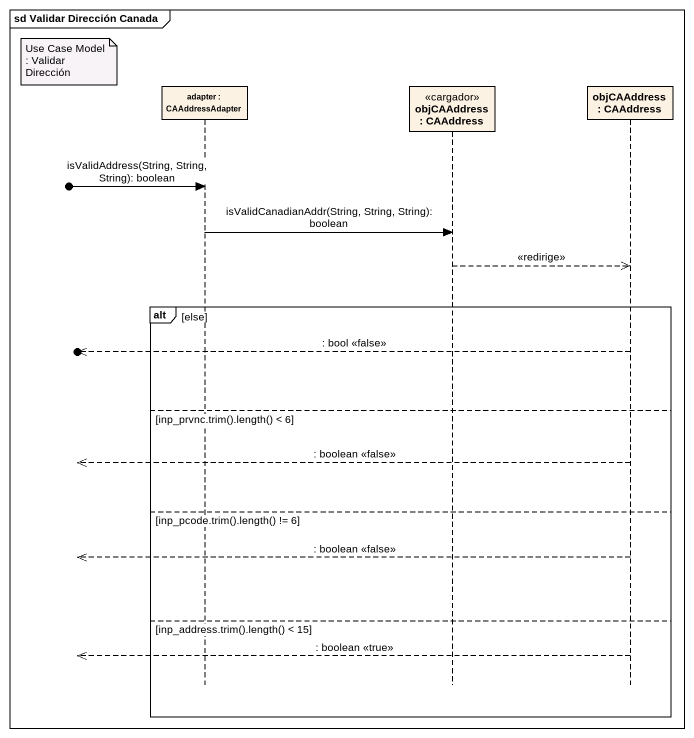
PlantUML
@startuml
mainframe sd Validar Dirección Canada
hide footbox
participant "adapter : CAAddressAdapter" as adapter
participant "objCAAddress : CAAddress" as objCAAddress <<cargador>>
participant "objCAAddress : CAAddress" as objCAAddress_2

note left of adapter : Use Case Model : Validar Dirección
[o-> adapter : isValidAddress(String, String, String): boolean
adapter -> objCAAddress : isValidCanadianAddr(String, String, String): boolean
objCAAddress -->> objCAAddress_2 : <<redirige>>
alt else
  [o<<-- objCAAddress_2 : : bool <<false>>
else inp_prvnc.trim().length() < 6
  [o<<-- objCAAddress_2 : : boolean <<false>>
else inp_pcode.trim().length() != 6
  [o<<-- objCAAddress_2 : : boolean <<false>>
else inp_address.trim().length() < 15
  [o<<-- objCAAddress_2 : : boolean <<true>>
end
@enduml
